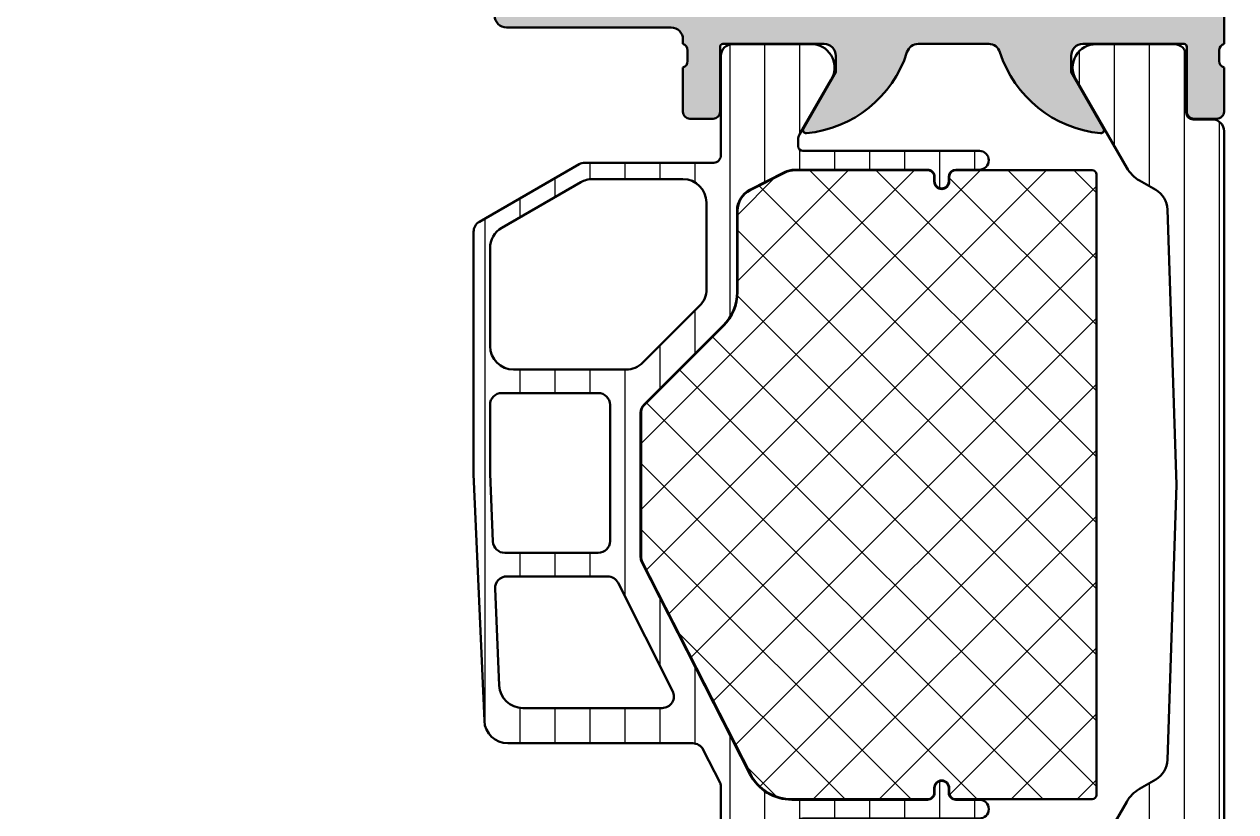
# Model space of a CAD drawing. Extents: x -30 to 48, y 0 to 85.
# Drawn here: x -30 to 21.5, y 19.8 to 53.3 of the extents above; entities that cross this region are included whole.
import ezdxf

# ---------------------------------------------------------------- set-up
doc = ezdxf.new("R2010")
doc.units = 0
for name, color, linetype, lineweight in [('0S-Alu contour', 7, 'Continuous', 50), ('0S-Alu hatch', 252, 'Continuous', 25), ('0S-Plastic contour', 254, 'Continuous', 50), ('0S-Plastic hatch', 253, 'Continuous', 25), ('0S-PT contour', 91, 'Continuous', 50), ('0S-PT hatch', 103, 'Continuous', 25)]:
    doc.layers.add(name, color=color, linetype=linetype, lineweight=lineweight)
pattern_1 = [(90, (0, 0), (-1.4859, 0), [])]

# ---------------------------------------------------------------- blocks, each defined once
blk = doc.blocks.new('347290__FA3F25A3_9487_449F_9C37_33115DC315FF_')
at = {"layer": '0S-Alu hatch'}
h = blk.add_hatch(color=256, dxfattribs=at)
edge = h.paths.add_edge_path()
edge.add_line((26.00010636341088, 81.59992460094053), (26.00010636341088, 84.99992460094052))
edge.add_line((26.00010636341088, 84.99992460094052), (-28.49989363658913, 84.99992460094052))
edge.add_arc((-28.49989363658913, 83.49992460094053), 1.499999999999985, 90, 180)
edge.add_line((-29.99989363658912, 83.49992460094053), (-29.99989363658914, 80.49992460094052))
edge.add_line((-29.99989363658914, 80.49992460094052), (-27.99989363658914, 80.49992460094052))
edge.add_arc((-27.99989363658914, 80.99992460094052), 0.5, 270, 360)
edge.add_line((-27.49989363658914, 80.99992460094052), (-27.49989363658914, 81.49992460094052))
edge.add_line((-27.49989363658914, 81.49992460094052), (-28.49989363658913, 81.49992460094052))
edge.add_line((-28.49989363658913, 81.49992460094052), (-28.49989363658913, 82.49992460094052))
edge.add_ellipse((-27.49989363658914, 82.49992460094052), major_axis=(-1, 0), ratio=1, start_angle=269.9999999999992, end_angle=360, ccw=False)
edge.add_line((-27.49989363658912, 83.49992460094052), (-23.49989363658912, 83.49992460094052))
edge.add_ellipse((-23.49989363658909, 82.49992460094055), major_axis=(-0.9999999999999715, 0), ratio=1, start_angle=180, end_angle=270.0000000000018, ccw=False)
edge.add_line((-22.49989363658912, 82.49992460094055), (-22.49989363658913, 81.49992460094052))
edge.add_line((-22.49989363658913, 81.49992460094052), (-23.49989363658913, 81.49992460094052))
edge.add_line((-23.49989363658913, 81.49992460094052), (-23.49989363658913, 80.99992460094052))
edge.add_arc((-22.99989363658914, 80.99992460094052), 0.5, 180, 270)
edge.add_line((-22.99989363658914, 80.49992460094052), (-20.19989363658915, 80.49992460094052))
edge.add_arc((-20.19989363658914, 80.99992460094052), 0.5, 269.9999999999984, 449.9999999999984)
edge.add_line((-20.19989363658913, 81.49992460094052), (-20.49989363658914, 81.49992460094052))
edge.add_ellipse((-20.49989363658914, 81.99992460094052), major_axis=(-0.5, 0), ratio=1, start_angle=0, end_angle=90.0000000000004, ccw=False)
edge.add_line((-20.99989363658913, 81.99992460094052), (-20.99989363658913, 82.49992460094052))
edge.add_ellipse((-20.49989363658912, 82.49992460094052), major_axis=(-0.5000000000000142, 0), ratio=1, start_angle=269.9999999999984, end_angle=360, ccw=False)
edge.add_line((-20.49989363658911, 82.99992460094053), (-9.199893636589138, 82.99992460094053))
edge.add_ellipse((-9.199893636589131, 82.49992460094055), major_axis=(-0.5, 0), ratio=1, start_angle=180, end_angle=270.0000000000008, ccw=False)
edge.add_line((-8.699893636589138, 82.49992460094055), (-8.699893636589138, 81.99992460094052))
edge.add_ellipse((-9.199893636589135, 81.99992460094052), major_axis=(-0.4999999999999965, 0), ratio=1, start_angle=89.9999999999996, end_angle=180, ccw=False)
edge.add_line((-9.199893636589138, 81.49992460094052), (-9.499893636589121, 81.49992460094052))
edge.add_arc((-9.499893636589121, 80.99992460094052), 0.5, 90, 180)
edge.add_line((-9.999893636589121, 80.99992460094052), (-9.999893636589121, 76.49992460094053))
edge.add_arc((-9.499893636589121, 76.49992460094053), 0.5, 180, 270)
edge.add_line((-9.499893636589121, 75.99992460094053), (-8.699893636589138, 75.99992460094053))
edge.add_arc((-8.699893636589131, 76.49992460094053), 0.5, 269.9999999999992, 360)
edge.add_line((-8.199893636589131, 76.49992460094052), (-8.199893636589138, 78.49992460094052))
edge.add_ellipse((-7.699893636589135, 78.49992460094052), major_axis=(-0.5000000000000027, 0), ratio=1, start_angle=270.00000000000034, end_angle=360, ccw=False)
edge.add_line((-7.699893636589138, 78.99992460094052), (-7.199893636589138, 78.99992460094053))
edge.add_arc((-7.199893636589131, 79.49992460094052), 0.5, 269.9999999999992, 360)
edge.add_line((-6.699893636589131, 79.49992460094052), (-6.699893636589109, 82.49992460094052))
edge.add_ellipse((-6.199893636589107, 82.49992460094052), major_axis=(-0.5000000000000027, 0), ratio=1, start_angle=270.00000000000034, end_angle=360, ccw=False)
edge.add_line((-6.199893636589109, 82.99992460094052), (-4.499893636589135, 82.99992460094053))
edge.add_ellipse((-4.499893636589144, 81.49992460094052), major_axis=(-1.500000000000013, 0), ratio=1, start_angle=180, end_angle=269.99999999999966, ccw=False)
edge.add_line((-2.999893636589135, 81.49992460094052), (-2.999893636589121, 55.49992460094052))
edge.add_ellipse((-3.499893636589115, 55.49992460094051), major_axis=(-0.4999999999999947, 0), ratio=1, start_angle=89.99999999999937, end_angle=180, ccw=False)
edge.add_line((-3.499893636589121, 54.99992460094052), (-7.699893636589138, 54.99992460094052))
edge.add_ellipse((-7.699893636589141, 55.49992460094051), major_axis=(-0.4999999999999929, 0), ratio=1, start_angle=0, end_angle=90.0000000000004, ccw=False)
edge.add_line((-8.199893636589138, 55.49992460094052), (-8.199893636589138, 57.49992460094052))
edge.add_arc((-8.699893636589138, 57.49992460094053), 0.5, 0, 90)
edge.add_line((-8.699893636589138, 57.99992460094053), (-9.49989363658915, 57.99992460094053))
edge.add_arc((-9.49989363658915, 57.49992460094052), 0.5000000000000142, 90, 180)
edge.add_line((-9.999893636589164, 57.49992460094052), (-9.999893636589135, 53.6999246009405))
edge.add_arc((-9.499893636589135, 53.69992460094052), 0.5, 180, 270.0000000000017)
edge.add_line((-9.499893636589121, 53.19992460094052), (-2.499893636589135, 53.19992460094052))
edge.add_ellipse((-2.49989363658913, 52.69992460094052), major_axis=(-0.4999999999999929, 0), ratio=1, start_angle=180, end_angle=270.0000000000005, ccw=False)
edge.add_line((-1.999893636589135, 52.69992460094052), (-1.999893636589135, 52.49962871382439))
edge.add_ellipse((-2.078657906570571, 52.23235304302363), major_axis=(-0.2786397215540155, 0), ratio=1, start_angle=178.8354106259022, end_angle=253.5801235805077, ccw=False)
edge.add_line((-1.80007574205787, 52.22668982458182), (-1.800075742057856, 51.77309582458184))
edge.add_ellipse((-2.078943837701056, 51.76743516510479), major_axis=(-0.2789255417371814, 0), ratio=1, start_angle=106.4245945553564, end_angle=181.162870072885, ccw=False)
edge.add_line((-2.000076742057871, 51.49989182458182), (-2.000076742057871, 49.61988082457335))
edge.add_arc((-1.700076742057845, 49.61988082457335), 0.3000000000000256, 180, 270.0000000000013)
edge.add_line((-1.700076742057838, 49.31988082457332), (-0.7201024230150779, 49.31988082457333))
edge.add_arc((-0.7201024230150779, 49.61988082457333), 0.3000000000000043, 270, 360)
edge.add_line((-0.4201024230150737, 49.61988082457333), (-0.4201024230150808, 52.37987882457333))
edge.add_ellipse((-0.3001024230150835, 52.37987882457332), major_axis=(-0.1199999999999972, 0), ratio=1, start_angle=269.9999999999965, end_angle=360, ccw=False)
edge.add_line((-0.3001024230150762, 52.49987882457332), (3.999923257942135, 52.49987882457332))
edge.add_ellipse((3.999923257942141, 51.99987882457334), major_axis=(-0.4999999999999929, 0), ratio=1, start_angle=180, end_angle=270.0000000000006, ccw=False)
edge.add_line((4.499923257942135, 51.99987882457333), (4.499923257942128, 51.29987882457331))
edge.add_line((4.499923257942128, 51.29987882457331), (3.118427800319764, 48.90705850154578))
edge.add_arc((3.238043042590433, 48.83799860922163), 0.1381197846483035, 150.0000000000017, 275.6225775507981)
edge.add_arc((2.761700016768344, 53.67648768642082), 4.999999999999695, 275.6225775507939, 342.2520008957133)
edge.add_ellipse((7.999935467568805, 51.99991697154572), major_axis=(-0.5000000000002625, 0), ratio=1, start_angle=269.9999999999986, end_angle=342.25200089571257, ccw=False)
edge.add_line((7.999935467568818, 52.49991697154598), (11.00004532825464, 52.49991697154598))
edge.add_ellipse((11.00004532825463, 51.99991697154597), major_axis=(-0.5, 0), ratio=1, start_angle=197.7484163560721, end_angle=269.9999999999986, ccw=False)
edge.add_arc((16.23826856942845, 53.6765258333938), 5.000000000000015, 197.74841635607, 264.3774224492063)
edge.add_arc((15.76192554360634, 48.83803675619428), 0.1381197846483031, 264.3774224492027, 389.9999999999916)
edge.add_line((15.88154078587701, 48.90709664851841), (14.50004532825463, 51.29991697154597))
edge.add_line((14.50004532825463, 51.29991697154597), (14.50004532825463, 51.99991697154599))
edge.add_ellipse((15.00004532825462, 51.999916971546), major_axis=(-0.4999999999999894, 0), ratio=1, start_angle=270.0000000000004, end_angle=360, ccw=False)
edge.add_line((15.00004532825462, 52.49991697154599), (19.30007100921183, 52.49991697154599))
edge.add_ellipse((19.30007100921184, 52.379916971546), major_axis=(-0.1199999999999903, 0), ratio=1, start_angle=180, end_angle=270.0000000000017, ccw=False)
edge.add_line((19.42007100921182, 52.379916971546), (19.42007100921184, 49.61991897154599))
edge.add_arc((19.72007100921185, 49.619918971546), 0.3000000000000114, 180, 270.0000000000013)
edge.add_line((19.72007100921185, 49.31991897154599), (20.70004532825461, 49.31991897154598))
edge.add_arc((20.70004532825461, 49.61991897154599), 0.3000000000000114, 269.9999999999986, 360)
edge.add_line((21.00004532825462, 49.61991897154599), (21.00004532825462, 51.49992997155449))
edge.add_ellipse((21.0789124238978, 51.76747331207742), major_axis=(-0.2789255417371463, 0), ratio=1, start_angle=-1.1628700728879835, end_angle=73.57540544464331, ccw=False)
edge.add_line((20.80004432825464, 51.77313397155449), (20.80004432825463, 52.2267279715545))
edge.add_ellipse((21.07891728678485, 52.23236023897753), major_axis=(-0.2789298288740765, 0), ratio=1, start_angle=-73.58769404636308, end_angle=1.1570189082478919, ccw=False)
edge.add_line((21.00010636341085, 52.49992460094052), (21.00010636341088, 64.9999246009405))
edge.add_ellipse((21.50010636341088, 64.9999246009405), major_axis=(-0.4999999999999965, 0), ratio=1, start_angle=269.9999999999996, end_angle=360, ccw=False)
edge.add_line((21.50010636341088, 65.4999246009405), (23.80010636341086, 65.4999246009405))
edge.add_ellipse((23.80010636341086, 64.9999246009405), major_axis=(-0.5, 0), ratio=1, start_angle=180, end_angle=270.0000000000004, ccw=False)
edge.add_line((24.30010636341086, 64.9999246009405), (24.30010636341086, 63.9999246009405))
edge.add_arc((24.80010636341086, 63.9999246009405), 0.4999999999999929, 180, 270.0000000000008)
edge.add_line((24.80010636341086, 63.49992460094052), (25.30010636341086, 63.49992460094052))
edge.add_arc((25.30010636341086, 63.99992460094051), 0.5, 270, 360)
edge.add_line((25.80010636341086, 63.99992460094051), (25.80010636341086, 69.49992460094052))
edge.add_arc((24.80010636341086, 69.49992460094052), 1, 0, 90)
edge.add_line((24.80010636341086, 70.49992460094052), (24.30010636341086, 70.4999246009405))
edge.add_line((24.30010636341086, 70.4999246009405), (24.30010636341086, 67.99992460094052))
edge.add_ellipse((23.30010636341087, 67.9999246009405), major_axis=(-0.9999999999999928, 0), ratio=1, start_angle=89.9999999999996, end_angle=180, ccw=False)
edge.add_line((23.30010636341086, 66.99992460094052), (22.00010636341085, 66.99992460094052))
edge.add_ellipse((22.00010636341085, 67.99992460094049), major_axis=(-0.9999999999999715, 0), ratio=1, start_angle=0, end_angle=89.99999999999977, ccw=False)
edge.add_line((21.00010636341088, 67.9999246009405), (21.00010636341088, 74.99992460094052))
edge.add_ellipse((21.52510636341088, 75.49992460094052), major_axis=(-0.7250000000000014, 0), ratio=1, start_angle=-43.6028189727034, end_angle=43.60281897270352, ccw=False)
edge.add_line((21.00010636341088, 75.99992460094052), (21.00010636341088, 81.99992460094052))
edge.add_ellipse((22.00010636341087, 81.99992460094053), major_axis=(-0.9999999999999928, 0), ratio=1, start_angle=269.9999999999996, end_angle=360, ccw=False)
edge.add_line((22.00010636341088, 82.99992460094052), (23.30010636341086, 82.99992460094052))
edge.add_ellipse((23.30010636341087, 81.99992460094053), major_axis=(-0.9999999999999857, 0), ratio=1, start_angle=180, end_angle=270.0000000000004, ccw=False)
edge.add_line((24.30010636341086, 81.99992460094052), (24.30010636341086, 80.49992460094052))
edge.add_line((24.30010636341086, 80.49992460094052), (24.90010636341088, 80.49992460094052))
edge.add_line((24.90010636341088, 80.49992460094052), (26.00010636341088, 81.59992460094053))
edge = h.paths.add_edge_path()
edge.add_line((-0.8998936365891267, 83.09992460094053), (19.00010636341088, 83.09992460094053))
edge.add_ellipse((19.00010636341088, 82.59992460094053), major_axis=(-0.5, 0), ratio=1, start_angle=180, end_angle=270, ccw=False)
edge.add_line((19.50010636341088, 82.59992460094053), (19.50010636341085, 54.69992460094052))
edge.add_ellipse((19.00010636341085, 54.69992460094052), major_axis=(-0.5, 0), ratio=1, start_angle=90, end_angle=180, ccw=False)
edge.add_line((19.00010636341085, 54.19992460094052), (-0.8998936365891267, 54.19992460094052))
edge.add_ellipse((-0.8998936365891196, 54.69992460094051), major_axis=(-0.4999999999999929, 0), ratio=1, start_angle=0, end_angle=89.9999999999992, ccw=False)
edge.add_line((-1.399893636589112, 54.69992460094052), (-1.399893636589126, 82.59992460094053))
edge.add_ellipse((-0.8998936365891267, 82.59992460094053), major_axis=(-0.5, 0), ratio=1, start_angle=270, end_angle=360, ccw=False)
at = {"layer": '0S-Alu contour', "color": 7}
for points in [[(21.00010636341085, 52.49992460094052), (21.00010636341088, 64.9999246009405)], [(-9.499893636589121, 53.19992460094052), (-2.499893636589135, 53.19992460094052)], [(-1.999893636589135, 52.69992460094052), (-1.999893636589135, 52.49962871382439)], [(-1.80007574205787, 52.22668982458182), (-1.800075742057856, 51.77309582458184)], [(-0.4201024230150737, 49.61988082457333), (-0.4201024230150808, 52.37987882457333)], [(-0.3001024230150762, 52.49987882457332), (3.999923257942135, 52.49987882457332)], [(7.999935467568818, 52.49991697154598), (11.00004532825464, 52.49991697154598)], [(15.00004532825462, 52.49991697154599), (19.30007100921183, 52.49991697154599)], [(19.42007100921182, 52.379916971546), (19.42007100921184, 49.61991897154599)], [(20.80004432825464, 51.77313397155449), (20.80004432825463, 52.2267279715545)], [(4.499923257942135, 51.99987882457333), (4.499923257942128, 51.29987882457331), (3.118427800319764, 48.90705850154578)], [(15.88154078587701, 48.90709664851841), (14.50004532825463, 51.29991697154597), (14.50004532825463, 51.99991697154599)], [(-2.000076742057871, 51.49989182458182), (-2.000076742057871, 49.61988082457335)], [(21.00004532825462, 49.61991897154599), (21.00004532825462, 51.49992997155449)], [(-1.700076742057838, 49.31988082457332), (-0.7201024230150779, 49.31988082457333)], [(19.72007100921185, 49.31991897154599), (20.70004532825461, 49.31991897154598)]]:
    blk.add_lwpolyline(points, dxfattribs=at)
for centre, radius, start, end in [((-9.499893636589135, 53.69992460094052), 0.5, 180, 270.0000000000017), ((2.761700016768344, 53.67648768642082), 4.999999999999695, 275.6225775507939, 342.2520008957133), ((16.23826856942845, 53.6765258333938), 5.000000000000015, 197.74841635607, 264.3774224492063), ((-1.700076742057845, 49.61988082457335), 0.3000000000000256, 180, 270.0000000000013), ((-0.7201024230150779, 49.61988082457333), 0.3000000000000043, 270, 0), ((19.72007100921185, 49.619918971546), 0.3000000000000114, 180, 270.0000000000013), ((20.70004532825461, 49.61991897154599), 0.3000000000000114, 269.9999999999986, 0), ((3.238043042590433, 48.83799860922163), 0.1381197846483035, 150.0000000000017, 275.6225775507981), ((15.76192554360634, 48.83803675619428), 0.1381197846483031, 264.3774224492027, 29.99999999999166)]:
    blk.add_arc(centre, radius, start, end, dxfattribs=at)
at = {"layer": '0S-Alu contour', "color": 7, "extrusion": (0, 0, -1)}
for centre, radius, start, end in [((2.49989363658913, 52.69992460094052), 0.4999999999999929, 89.99999999999947, 180), ((2.078657906570571, 52.23235304302363), 0.2786397215540155, 106.4198764194923, 181.1645893740978), ((0.3001024230150835, 52.37987882457332), 0.1199999999999972, 0, 90.00000000000351), ((-3.999923257942141, 51.99987882457334), 0.4999999999999929, 89.99999999999939, 180), ((-7.999935467568805, 51.99991697154572), 0.5000000000002625, 17.74799910428745, 90.00000000000142), ((-11.00004532825463, 51.99991697154597), 0.5, 90.00000000000142, 162.2515836439279), ((-15.00004532825462, 51.999916971546), 0.4999999999999894, 0, 89.99999999999959), ((-19.30007100921184, 52.379916971546), 0.1199999999999903, 89.99999999999831, 180), ((-21.07891728678485, 52.23236023897753), 0.2789298288740765, 358.8429810917521, 73.58769404636304), ((2.078943837701056, 51.76743516510479), 0.2789255417371815, 178.837129927115, 253.5754054446436), ((-21.0789124238978, 51.76747331207742), 0.2789255417371463, 286.4245945553567, 1.162870072888105)]:
    blk.add_arc(centre, radius, start, end, dxfattribs=at)
blk = doc.blocks.new('244381__5EE8379A_C4AD_4E0F_ACCF_C3239D349558___23915B72_BBE1_4A26_9082_7138BCC84929_')
at = {"layer": '0S-Plastic hatch'}
h = blk.add_hatch(dxfattribs=at)
h.set_pattern_fill('ANSI31', color=256, scale=0.4680000000000001, angle=45, style=0)
h.set_pattern_definition(pattern_1)
edge = h.paths.add_edge_path()
edge.add_line((-6.415970436409935, 47.38300507249983), (-10.64994503262531, 44.93851869963279))
edge.add_arc((-10.39994503262544, 44.50550599774039), 0.5000000000001003, 119.9999999999764, 180)
edge.add_line((-10.89994503262554, 44.50550599774039), (-10.89994503262554, 34.20187514482569))
edge.add_line((-10.89994503262554, 34.20187514482569), (-10.44170151195217, 23.70637298324209))
edge.add_arc((-9.44265329037048, 23.74999237060745), 0.9999999999998387, 182.5000000000017, 270.0000000000061)
edge.add_line((-9.442653290370373, 22.74999237060761), (-1.582449368332817, 22.7499923706076))
edge.add_ellipse((-1.582449368332783, 22.24999237060778), major_axis=(-0.4999999999998224, 0), ratio=1, start_angle=207.0072193886976, end_angle=270.0000000000038, ccw=False)
edge.add_line((-1.136974711654005, 22.47704375302318), (-0.4219590108660185, 21.07418343814557))
edge.add_ellipse((-0.6892438048734534, 20.93795260869634), major_axis=(-0.3000000000000345, 0), ratio=1, start_angle=179.9920113084649, end_angle=207.0072193886802, ccw=False)
edge.add_line((-0.3892438077894837, 20.93791078000541), (-0.3900006170637056, 15.50999098766913))
edge.add_arc((0.1099953603749029, 15.50998834804405), 0.4999959774455762, 179.9996975182267, 270.0003024811867)
edge.add_line((0.109997999999983, 15.00999237060544), (3.586539498099455, 15.00999237060544))
edge.add_arc((3.4442288491081, 15.99981044532829), 0.9999960709244724, 278.1816080518999, 392.7270160998404)
edge.add_line((4.285481498099445, 16.54044537060544), (2.966964645140805, 18.82418386359545))
edge.add_ellipse((3.399977361871197, 19.07418383789501), major_axis=(-0.5000000000000147, 0), ratio=1, start_angle=0.001175055589214935, end_angle=29.999996599344172, ccw=False)
edge.add_line((2.899977361976333, 19.07417358360055), (2.900054967374472, 19.34999237018064))
edge.add_ellipse((3.100054967587924, 19.34999237039416), major_axis=(-0.2000000002134512, 0), ratio=1, start_angle=270.0000000612014, end_angle=360, ccw=False)
edge.add_line((3.10005496737429, 19.54999237060761), (10.60005496737446, 19.54999237060762))
edge.add_arc((10.60005496737449, 19.94999237060762), 0.3999999999999986, 269.9999999999959, 449.9999999999959)
edge.add_line((10.60005496737452, 20.34999237060763), (9.600054967374575, 20.34999237060761))
edge.add_ellipse((9.60005496737446, 20.64999237060756), major_axis=(-0.2999999999999474, 0), ratio=1, start_angle=0, end_angle=90.00000000002211, ccw=False)
edge.add_line((9.300054967374514, 20.64999237060756), (9.300054967374564, 20.84999237060762))
edge.add_arc((9.000054967374524, 20.84999237060761), 0.3000000000000398, 0, 180)
edge.add_line((8.700054967374484, 20.84999237060761), (8.700054967374484, 20.64999237060761))
edge.add_ellipse((8.400054967374578, 20.64999237060756), major_axis=(-0.2999999999999065, 0), ratio=1, start_angle=89.99999999999358, end_angle=180, ccw=False)
edge.add_line((8.400054967374542, 20.34999237060765), (2.629705717146549, 20.34999237060761))
edge.add_ellipse((2.629705717146596, 22.34999237060767), major_axis=(-2.000000000000056, 0), ratio=1, start_angle=27.00721938869009, end_angle=89.99999999999869, ccw=False)
edge.add_line((0.8478070904306774, 21.44178684094594), (-3.745419689304384, 30.45369463460628))
edge.add_ellipse((-3.299945032626266, 30.68074601702172), major_axis=(-0.4999999999992487, 0), ratio=1, start_angle=0, end_angle=27.007219388735678, ccw=False)
edge.add_line((-3.799945032625515, 30.68074601702172), (-3.799945032625515, 36.80440795833596))
edge.add_ellipse((-3.299945032625551, 36.80440795833597), major_axis=(-0.4999999999999641, 0), ratio=1, start_angle=314.99999999999653, end_angle=360, ccw=False)
edge.add_line((-3.653498423218778, 37.15796134892924), (-0.2857314702525073, 40.5257283018953))
edge.add_arc((-1.699945032625549, 41.93994186426844), 2.000000000000001, 314.9999999999979, 360)
edge.add_line((0.3000549673744511, 41.93994186426844), (0.3000549673745638, 45.40247150920078))
edge.add_ellipse((1.300054967374515, 45.40247150920074), major_axis=(-0.9999999999999516, 0), ratio=1, start_angle=296.98646930829665, end_angle=360, ccw=False)
edge.add_line((0.846274896045294, 46.29358522072377), (2.314224088476699, 47.04110608213073))
edge.add_ellipse((2.768004159805584, 46.1499923706086), major_axis=(-0.9999999999989979, 0), ratio=1, start_angle=270.00000000000813, end_angle=296.98646930830273, ccw=False)
edge.add_line((2.768004159805443, 47.1499923706076), (8.400054967374402, 47.14999237060758))
edge.add_ellipse((8.400054967374494, 46.8499923706077), major_axis=(-0.2999999999998764, 0), ratio=1, start_angle=180, end_angle=270.0000000000176, ccw=False)
edge.add_line((8.70005496737437, 46.84999237060771), (8.700054967374484, 46.64999237060761))
edge.add_arc((9.000054967374496, 46.64999237060761), 0.3000000000000114, 180, 360)
edge.add_line((9.300054967374505, 46.64999237060761), (9.300054967374514, 46.84999237060753))
edge.add_ellipse((9.60005496737444, 46.84999237060767), major_axis=(-0.2999999999999279, 0), ratio=1, start_angle=270.0000000000288, end_angle=360, ccw=False)
edge.add_line((9.60005496737429, 47.1499923706076), (10.60005496737446, 47.14999237060763))
edge.add_arc((10.60005496737443, 47.54999237060764), 0.4000000000000057, 270.0000000000041, 450.000000000004)
edge.add_line((10.6000549673744, 47.94999237060764), (3.100054967374347, 47.94999237060767))
edge.add_ellipse((3.100054967374493, 48.14999237060757), major_axis=(-0.1999999999999034, 0), ratio=1, start_angle=0, end_angle=89.99999999995828, ccw=False)
edge.add_line((2.900054967374586, 48.14999237060758), (2.899977361976326, 48.4258111576095))
edge.add_ellipse((3.39997736187119, 48.42580090331583), major_axis=(-0.5000000000000151, 0), ratio=1, start_angle=330.00000340065736, end_angle=359.9988249444108, ccw=False)
edge.add_line((2.966964645140791, 48.67580087761538), (4.28548149809945, 50.95953937060546))
edge.add_arc((3.4442288491081, 51.5001742958826), 0.999996070924476, 327.2729839001598, 441.8183919481001)
edge.add_line((3.586539498099455, 52.48999237060544), (0.1099979999999832, 52.48999237060544))
edge.add_arc((0.1099953603749171, 51.98999639316681), 0.4999959774455975, 89.99969751881494, 180.0003024817733)
edge.add_line((-0.3900006170637126, 51.98999375353662), (-0.3894094438637054, 47.75003419929868))
edge.add_ellipse((-0.6894094409476496, 47.74999237060763), major_axis=(-0.3000000000000096, 0), ratio=1, start_angle=90.00000000000267, end_angle=180.0079886915353, ccw=False)
edge.add_line((-0.6894094409476355, 47.44999237060762), (-6.165970436409715, 47.44999237060762))
edge.add_arc((-6.165970436409814, 46.94999237060724), 0.5000000000003766, 89.99999999998862, 119.9999999999909)
edge = h.paths.add_edge_path()
edge.add_ellipse((-9.199945032625484, 43.81268567471298), major_axis=(-1.000000000000005, 0), ratio=1, start_angle=300.0000000000003, end_angle=360, ccw=False)
edge.add_line((-9.699945032625493, 44.67871107849743), (-6.344431405492546, 46.61601777439204))
edge.add_ellipse((-5.844431405492507, 45.74999237060762), major_axis=(-1.000000000000007, 0), ratio=1, start_angle=270.00000000000205, end_angle=300.0000000000025, ccw=False)
edge.add_line((-5.844431405492542, 46.74999237060762), (-1.999945032625447, 46.74999237060762))
edge.add_ellipse((-1.999945032625447, 45.74999237060763), major_axis=(-1, 0), ratio=1, start_angle=180, end_angle=270, ccw=False)
edge.add_line((-0.9999450326254475, 45.74999237060763), (-0.999945032625447, 42.0642059329807))
edge.add_ellipse((-1.999945032625454, 42.0642059329807), major_axis=(-1.000000000000007, 0), ratio=1, start_angle=135.0000000000006, end_angle=180, ccw=False)
edge.add_line((-1.292838251438894, 41.35709915179416), (-3.707051813811999, 38.94288558942108))
edge.add_ellipse((-4.414158594998575, 39.64999237060762), major_axis=(-1.000000000000014, 0), ratio=1, start_angle=90.0000000000012, end_angle=135.0000000000015, ccw=False)
edge.add_line((-4.414158594998554, 38.64999237060761), (-9.199945032625493, 38.64999237060761))
edge.add_ellipse((-9.199945032625493, 39.64999237060761), major_axis=(-1, 0), ratio=1, start_angle=0, end_angle=90, ccw=False)
edge.add_line((-10.19994503262549, 39.64999237060761), (-10.19994503262549, 43.81268567471298))
edge = h.paths.add_edge_path()
edge.add_ellipse((-9.486964033625874, 29.34999237060777), major_axis=(-0.4999999999998473, 0), ratio=1, start_angle=-90.0000000000203, end_angle=2.4999999999907914, ccw=False)
edge.add_line((-9.486964033625696, 29.84999237060762), (-5.201609791065862, 29.8499923706076))
edge.add_ellipse((-5.201609791065862, 29.34999237060752), major_axis=(-0.500000000000076, 0), ratio=1, start_angle=206.7367475977961, end_angle=270, ccw=False)
edge.add_line((-4.755068277857645, 29.5749383129621), (-2.43781152966247, 24.97493831296204))
edge.add_ellipse((-2.884353042870557, 24.74999237060754), major_axis=(-0.4999999999999219, 0), ratio=1, start_angle=89.9999999999983, end_angle=206.7367475977941, ccw=False)
edge.add_line((-2.884353042870571, 24.24999237060762), (-8.80747782511915, 24.24999237060763))
edge.add_ellipse((-8.807477825119129, 25.2499923706076), major_axis=(-0.999999999999968, 0), ratio=1, start_angle=2.500000000003297, end_angle=89.9999999999988, ccw=False)
edge.add_line((-9.806526046700952, 25.20637298324221), (-9.986488144416652, 29.3281826769252))
edge = h.paths.add_edge_path()
edge.add_ellipse((-9.699945032625493, 37.14999237060761), major_axis=(-0.5, 0), ratio=1, start_angle=270, end_angle=360, ccw=False)
edge.add_line((-9.699945032625493, 37.64999237060761), (-5.59994503262547, 37.64999237060761))
edge.add_ellipse((-5.59994503262547, 37.14999237060761), major_axis=(-0.5, 0), ratio=1, start_angle=180, end_angle=270, ccw=False)
edge.add_line((-5.09994503262547, 37.14999237060761), (-5.09994503262547, 31.34999237060761))
edge.add_ellipse((-5.599945032625484, 31.34999237060761), major_axis=(-0.5000000000000142, 0), ratio=1, start_angle=90.00000000000159, end_angle=180, ccw=False)
edge.add_line((-5.59994503262547, 30.8499923706076), (-9.574285919442701, 30.84999237060762))
edge.add_ellipse((-9.574285919442723, 31.34999237060763), major_axis=(-0.5000000000000085, 0), ratio=1, start_angle=2.5000000000023874, end_angle=90.00000000000239, ccw=False)
edge.add_line((-10.07381003023366, 31.32818267692494), (-10.19994503262549, 34.21714919915877))
edge.add_line((-10.19994503262549, 34.21714919915877), (-10.19994503262549, 37.14999237060761))
at = {"layer": '0S-Alu contour', "color": 7}
for points in [[(-9.699945032625493, 44.67871107849743), (-6.344431405492546, 46.61601777439204)], [(-5.844431405492542, 46.74999237060762), (-1.999945032625447, 46.74999237060762)], [(-0.9999450326254475, 45.74999237060763), (-0.999945032625447, 42.0642059329807)], [(-10.19994503262549, 39.64999237060761), (-10.19994503262549, 43.81268567471298)], [(-1.292838251438894, 41.35709915179416), (-3.707051813811999, 38.94288558942108)], [(-4.414158594998554, 38.64999237060761), (-9.199945032625493, 38.64999237060761)], [(-9.699945032625493, 37.64999237060761), (-5.59994503262547, 37.64999237060761)], [(-10.07381003023366, 31.32818267692494), (-10.19994503262549, 34.21714919915877), (-10.19994503262549, 37.14999237060761)], [(-5.09994503262547, 37.14999237060761), (-5.09994503262547, 31.34999237060761)], [(-5.59994503262547, 30.8499923706076), (-9.574285919442701, 30.84999237060762)], [(-9.486964033625696, 29.84999237060762), (-5.201609791065862, 29.8499923706076)], [(-4.755068277857645, 29.5749383129621), (-2.43781152966247, 24.97493831296204)], [(-9.806526046700952, 25.20637298324221), (-9.986488144416652, 29.3281826769252)], [(-2.884353042870571, 24.24999237060762), (-8.80747782511915, 24.24999237060763)]]:
    blk.add_lwpolyline(points, dxfattribs=at)
at = {"layer": '0S-Alu contour', "color": 7, "extrusion": (0, 0, -1)}
for centre, radius, start, end in [((5.844431405492507, 45.74999237060762), 1.000000000000007, 59.99999999999751, 89.99999999999797), ((1.999945032625447, 45.74999237060763), 1, 90, 180), ((9.199945032625484, 43.81268567471298), 1.000000000000005, 0, 59.99999999999971), ((1.999945032625454, 42.0642059329807), 1.000000000000007, 180, 224.9999999999994), ((9.199945032625493, 39.64999237060761), 1, 270, 0), ((4.414158594998575, 39.64999237060762), 1.000000000000014, 224.9999999999985, 269.9999999999988), ((9.699945032625493, 37.14999237060761), 0.5, 0, 90), ((5.59994503262547, 37.14999237060761), 0.5, 90, 180), ((9.574285919442723, 31.34999237060763), 0.5000000000000085, 269.9999999999976, 357.4999999999976), ((5.599945032625484, 31.34999237060761), 0.5000000000000142, 180, 269.9999999999984), ((9.486964033625874, 29.34999237060777), 0.4999999999998473, 357.5000000000092, 90.00000000002036), ((5.201609791065862, 29.34999237060752), 0.500000000000076, 90, 153.2632524022039), ((8.807477825119129, 25.2499923706076), 0.999999999999968, 270.0000000000012, 357.4999999999967), ((2.884353042870557, 24.74999237060754), 0.4999999999999219, 153.2632524022059, 270.0000000000017)]:
    blk.add_arc(centre, radius, start, end, dxfattribs=at)
at = {"layer": '0S-Plastic contour', "color": 7}
for points in [[(3.586539498099455, 52.48999237060544), (0.1099979999999832, 52.48999237060544)], [(-0.3900006170637126, 51.98999375353662), (-0.3894094438637054, 47.75003419929868)], [(2.966964645140791, 48.67580087761538), (4.28548149809945, 50.95953937060546)], [(2.900054967374586, 48.14999237060758), (2.899977361976326, 48.4258111576095)], [(10.6000549673744, 47.94999237060764), (3.100054967374347, 47.94999237060767)], [(-6.415970436409935, 47.38300507249983), (-10.64994503262531, 44.93851869963279)], [(-0.6894094409476355, 47.44999237060762), (-6.165970436409715, 47.44999237060762)], [(0.846274896045294, 46.29358522072377), (2.314224088476699, 47.04110608213073)], [(2.768004159805443, 47.1499923706076), (8.400054967374402, 47.14999237060758)], [(9.60005496737429, 47.1499923706076), (10.60005496737446, 47.14999237060763)], [(8.70005496737437, 46.84999237060771), (8.700054967374484, 46.64999237060761)], [(9.300054967374505, 46.64999237060761), (9.300054967374514, 46.84999237060753)], [(0.3000549673744511, 41.93994186426844), (0.3000549673745638, 45.40247150920078)], [(-10.89994503262554, 44.50550599774039), (-10.89994503262554, 34.20187514482569), (-10.44170151195217, 23.70637298324209)], [(-3.653498423218778, 37.15796134892924), (-0.2857314702525073, 40.5257283018953)], [(-3.799945032625515, 30.68074601702172), (-3.799945032625515, 36.80440795833596)], [(0.8478070904306774, 21.44178684094594), (-3.745419689304384, 30.45369463460628)], [(-9.442653290370373, 22.74999237060761), (-1.582449368332817, 22.7499923706076)], [(-1.136974711654005, 22.47704375302318), (-0.4219590108660185, 21.07418343814557)], [(-0.3892438077894837, 20.93791078000541), (-0.3900006170637056, 15.50999098766913)], [(8.700054967374484, 20.84999237060761), (8.700054967374484, 20.64999237060761)], [(9.300054967374514, 20.64999237060756), (9.300054967374564, 20.84999237060762)], [(8.400054967374542, 20.34999237060765), (2.629705717146549, 20.34999237060761)], [(10.60005496737452, 20.34999237060763), (9.600054967374575, 20.34999237060761)], [(2.899977361976333, 19.07417358360055), (2.900054967374472, 19.34999237018064)], [(3.10005496737429, 19.54999237060761), (10.60005496737446, 19.54999237060762)], [(4.285481498099445, 16.54044537060544), (2.966964645140805, 18.82418386359545)], [(0.109997999999983, 15.00999237060544), (3.586539498099455, 15.00999237060544)]]:
    blk.add_lwpolyline(points, dxfattribs=at)
for centre, radius, start, end in [((0.1099953603749171, 51.98999639316681), 0.4999959774455975, 89.99969751881494, 180.0003024817733), ((3.4442288491081, 51.5001742958826), 0.999996070924476, 327.2729839001598, 81.81839194810016), ((10.60005496737443, 47.54999237060764), 0.4000000000000057, 270.0000000000041, 90.00000000000406), ((-6.165970436409814, 46.94999237060724), 0.5000000000003766, 89.99999999998862, 119.9999999999909), ((9.000054967374496, 46.64999237060761), 0.3000000000000114, 180, 0), ((-10.39994503262544, 44.50550599774039), 0.5000000000001003, 119.9999999999764, 180), ((-1.699945032625549, 41.93994186426844), 2.000000000000001, 314.9999999999979, 0), ((-9.44265329037048, 23.74999237060745), 0.9999999999998387, 182.5000000000017, 270.0000000000061), ((9.000054967374524, 20.84999237060761), 0.3000000000000398, 0, 180), ((10.60005496737449, 19.94999237060762), 0.3999999999999986, 269.9999999999959, 89.99999999999594), ((3.4442288491081, 15.99981044532829), 0.9999960709244724, 278.1816080518999, 32.72701609984049), ((0.1099953603749029, 15.50998834804405), 0.4999959774455762, 179.9996975182267, 270.0003024811867)]:
    blk.add_arc(centre, radius, start, end, dxfattribs=at)
at = {"layer": '0S-Plastic contour', "color": 7, "extrusion": (0, 0, -1)}
for centre, radius, start, end in [((-3.39997736187119, 48.42580090331583), 0.5000000000000151, 0.0011750555892266, 29.99999659934266), ((-3.100054967374493, 48.14999237060757), 0.1999999999999034, 270.0000000000417, 0), ((0.6894094409476496, 47.74999237060763), 0.3000000000000096, 179.9920113084647, 269.9999999999973), ((-2.768004159805584, 46.1499923706086), 0.9999999999989979, 63.01353069169729, 89.99999999999189), ((-8.400054967374494, 46.8499923706077), 0.2999999999998764, 89.99999999998236, 180), ((-9.60005496737444, 46.84999237060767), 0.2999999999999279, 0, 89.99999999997117), ((-1.300054967374515, 45.40247150920074), 0.9999999999999516, 0, 63.01353069170333), ((3.299945032625551, 36.80440795833597), 0.4999999999999641, 0, 45.00000000000349), ((3.299945032626266, 30.68074601702172), 0.4999999999992487, 332.9927806112643, 0), ((1.582449368332783, 22.24999237060778), 0.4999999999998224, 89.99999999999618, 152.9927806113024), ((-2.629705717146596, 22.34999237060767), 2.000000000000056, 270.0000000000013, 332.9927806113099), ((0.6892438048734534, 20.93795260869634), 0.3000000000000345, 152.9927806113198, 180.0079886915352), ((-8.400054967374578, 20.64999237060756), 0.2999999999999065, 180, 270.0000000000064), ((-9.60005496737446, 20.64999237060756), 0.2999999999999474, 269.9999999999779, 0), ((-3.399977361871197, 19.07418383789501), 0.5000000000000147, 330.0000034006559, 359.9988249444108), ((-3.100054967587924, 19.34999237039416), 0.2000000002134512, 0, 89.99999993879862)]:
    blk.add_arc(centre, radius, start, end, dxfattribs=at)
blk = doc.blocks.new('466890__3CBFFD24_F344_48BD_B871_F309669E08B1_')
at = {"layer": '0S-PT hatch'}
h = blk.add_hatch(dxfattribs=at)
h.set_pattern_fill('ANSI37', color=256, scale=0.625, angle=90, style=0)
h.set_pattern_definition([(135, (0, 0), (-1.403165018917055, -1.403165018917055), []), (225, (0, 0), (1.403165018917055, -1.403165018917055), [])])
edge = h.paths.add_edge_path()
edge.add_line((15.40021629816414, 47.1299246009427), (9.60016133078527, 47.1299246009427))
edge.add_arc((9.600161330785262, 46.8499246009427), 0.2800000000000011, 89.99999999999856, 180)
edge.add_line((9.320161330785261, 46.8499246009427), (9.320161330785432, 46.6499246009427))
edge.add_ellipse((9.000161330785417, 46.6499246009427), major_axis=(-0.3200000000000145, 0), ratio=1, start_angle=0, end_angle=180, ccw=False)
edge.add_line((8.680161330785403, 46.6499246009427), (8.680161330785175, 46.84992460094281))
edge.add_arc((8.400161330785238, 46.84992460094276), 0.2799999999999372, 0, 90.00000000002036)
edge.add_line((8.400161330785139, 47.1299246009427), (2.7681105232164, 47.1299246009427))
edge.add_arc((2.768110523216627, 46.14992460094375), 0.9799999999989452, 90.0000000000133, 116.9864693083109)
edge.add_line((2.32340605331423, 47.02321603823531), (0.8554568608826826, 46.27569517682843))
edge.add_arc((1.300161330785456, 45.40240373953572), 0.9800000000001375, 116.9864693083, 180)
edge.add_line((0.3201613307853195, 45.40240373953572), (0.3201613307853819, 41.93987409460379))
edge.add_ellipse((-1.699838669214611, 41.93987409460379), major_axis=(-2.019999999999993, 0), ratio=1, start_angle=134.9999999999999, end_angle=180, ccw=False)
edge.add_line((-0.2714829712177951, 40.51151839660696), (-3.639249924184191, 37.14375144364055))
edge.add_arc((-3.299838669214651, 36.80434018867102), 0.4799999999999971, 135, 180)
edge.add_line((-3.779838669214647, 36.80434018867102), (-3.779838669214591, 30.68067824735687))
edge.add_arc((-3.299838669214906, 30.6806782473571), 0.4799999999996843, 180, 207.007219388723)
edge.add_line((-3.727494339626308, 30.46270892023818), (0.8657324401085876, 21.45080112657752))
edge.add_arc((2.629812080557265, 22.34992460094274), 1.980000000000033, 207.0072193886941, 270.0000000000027)
edge.add_line((2.629812080557356, 20.36992460094271), (8.400161330785451, 20.36992460094268))
edge.add_arc((8.400161330785465, 20.64992460094256), 0.2799999999998803, 269.9999999999971, 360)
edge.add_line((8.680161330785346, 20.64992460094256), (8.680161330785403, 20.8499246009427))
edge.add_ellipse((9.000161330785417, 20.8499246009427), major_axis=(-0.3200000000000145, 0), ratio=1, start_angle=180, end_angle=360, ccw=False)
edge.add_line((9.320161330785432, 20.8499246009427), (9.320161330785432, 20.64992460094256))
edge.add_arc((9.600161330785333, 20.64992460094261), 0.2799999999999017, 180, 270.0000000000204)
edge.add_line((9.600161330785433, 20.36992460094271), (15.40021629816282, 20.36992460094269))
edge.add_arc((15.40021629816278, 20.54992460094265), 0.1799999999999535, 270.0000000000113, 360)
edge.add_line((15.58021629816273, 20.54992460094265), (15.58021629816291, 46.94992460094383))
edge.add_arc((15.40021629816411, 46.9499246009439), 0.1799999999987989, 0, 89.99999999999324)
at = {"layer": '0S-PT contour', "color": 7}
for points in [[(2.32340605331423, 47.02321603823531), (0.8554568608826826, 46.27569517682843)], [(8.400161330785139, 47.1299246009427), (2.7681105232164, 47.1299246009427)], [(15.40021629816414, 47.1299246009427), (9.60016133078527, 47.1299246009427)], [(15.58021629816273, 20.54992460094265), (15.58021629816291, 46.94992460094383)], [(8.680161330785403, 46.6499246009427), (8.680161330785175, 46.84992460094281)], [(9.320161330785261, 46.8499246009427), (9.320161330785432, 46.6499246009427)], [(0.3201613307853195, 45.40240373953572), (0.3201613307853819, 41.93987409460379)], [(-0.2714829712177951, 40.51151839660696), (-3.639249924184191, 37.14375144364055)], [(-3.779838669214647, 36.80434018867102), (-3.779838669214591, 30.68067824735687)], [(-3.727494339626308, 30.46270892023818), (0.8657324401085872, 21.45080112657752)], [(8.680161330785346, 20.64992460094256), (8.680161330785403, 20.8499246009427)], [(9.320161330785432, 20.8499246009427), (9.320161330785432, 20.64992460094256)], [(2.629812080557356, 20.36992460094271), (8.400161330785451, 20.36992460094268)], [(9.600161330785433, 20.36992460094271), (15.40021629816282, 20.36992460094269)]]:
    blk.add_lwpolyline(points, dxfattribs=at)
for centre, radius, start, end in [((2.768110523216627, 46.14992460094375), 0.9799999999989452, 90.0000000000133, 116.9864693083109), ((8.400161330785238, 46.84992460094276), 0.2799999999999372, 0, 90.00000000002036), ((9.600161330785262, 46.8499246009427), 0.2800000000000011, 89.99999999999856, 180), ((15.40021629816411, 46.9499246009439), 0.1799999999987989, 0, 89.99999999999324), ((1.300161330785456, 45.40240373953572), 0.9800000000001375, 116.9864693083, 180), ((-3.299838669214651, 36.80434018867102), 0.4799999999999971, 135, 180), ((-3.299838669214906, 30.6806782473571), 0.4799999999996843, 180, 207.007219388723), ((2.629812080557265, 22.34992460094274), 1.980000000000033, 207.0072193886941, 270.0000000000027), ((8.400161330785465, 20.64992460094256), 0.2799999999998803, 269.9999999999971, 0), ((9.600161330785333, 20.64992460094261), 0.2799999999999017, 180, 270.0000000000204), ((15.40021629816278, 20.54992460094265), 0.1799999999999535, 270.0000000000113, 0)]:
    blk.add_arc(centre, radius, start, end, dxfattribs=at)
at = {"layer": '0S-PT contour', "color": 7, "extrusion": (0, 0, -1)}
for centre, radius, start, end in [((-9.000161330785417, 46.6499246009427), 0.3200000000000145, 180, 0), ((1.699838669214611, 41.93987409460379), 2.019999999999993, 180, 225.0000000000002), ((-9.000161330785417, 20.8499246009427), 0.3200000000000145, 0, 180)]:
    blk.add_arc(centre, radius, start, end, dxfattribs=at)
blk = doc.blocks.new('244381__3274D0E8_1271_4AFB_9505_0B4BEA06A189___B4264FBE_AB81_4AC8_8E7D_D37BC2A6AF8D_')
at = {"layer": '0S-Plastic hatch'}
h = blk.add_hatch(dxfattribs=at)
h.set_pattern_fill('ANSI31', color=256, scale=0.4680000000000001, angle=45, style=0)
h.set_pattern_definition(pattern_1)
edge = h.paths.add_edge_path()
edge.add_line((21.00000003452292, 18.70999968814359), (20.99999735655306, 48.79000300923426))
edge.add_arc((20.50000003452275, 48.79000568814351), 0.4999973220374871, 359.9996930176151, 450.0003069820256)
edge.add_line((20.49999735561355, 49.29000301017381), (19.68966602228043, 49.29000301017371))
edge.add_ellipse((19.68966602228043, 49.59000301017377), major_axis=(-0.3000000000000682, 0), ratio=1, start_angle=0, end_angle=89.99999999999937, ccw=False)
edge.add_line((19.38966602228036, 49.59000301017377), (19.39000065158652, 51.99000139311002))
edge.add_arc((18.89000467414784, 51.99000403273501), 0.4999959774456543, 359.9996975182267, 450.0003024811964)
edge.add_line((18.89000203452267, 52.4900000101737), (15.57483934770651, 52.4900000101737))
edge.add_arc((15.56296190462663, 51.49007054948878), 0.9999999999998728, 89.31945663835344, 209.9999965993502)
edge.add_line((14.69693647116604, 50.99007060088965), (16.86389999968706, 47.23677915688213))
edge.add_arc((18.16293814987674, 47.98677907978055), 1.499999999998619, 209.9999965993637, 240.0049538945661)
edge.add_line((17.41305046981583, 46.6876761326325), (18.10105155543622, 46.29053783107744))
edge.add_ellipse((17.60112643539487, 45.42446919964493), major_axis=(-0.9999999999998731, 0), ratio=1, start_angle=181.9052978571482, end_angle=240.0049538945427, ccw=False)
edge.add_line((18.60057358136871, 45.45771679210631), (18.98201558794617, 33.75000001017438))
edge.add_line((18.98201558794617, 33.75000001017438), (18.60057358136871, 22.04228322730185))
edge.add_ellipse((17.60112643539446, 22.07553081976344), major_axis=(-1.00000000000028, 0), ratio=1, start_angle=119.99504610544781, end_angle=178.094702142841, ccw=False)
edge.add_line((18.10105155543588, 21.20946218833049), (17.41305046981583, 20.81232388677549))
edge.add_arc((18.16293814987747, 19.51322093962679), 1.499999999999552, 119.9950461054458, 150.000003400648)
edge.add_line((16.86389999968683, 20.2632208625254), (14.69693647116592, 16.50992941851834))
edge.add_arc((15.56296190462653, 16.00992946991918), 0.9999999999999037, 150.0000034006489, 270.6805433616457)
edge.add_line((15.57483934770639, 15.01000000923423), (18.89000203452279, 15.01000000923423))
edge.add_arc((18.89000467414795, 15.50999598667303), 0.499995977445768, 269.9996975188035, 360.0003024805684)
edge.add_line((19.39000065158675, 15.50999862629272), (19.38966602228047, 17.90999700923427))
edge.add_ellipse((19.68966602228048, 17.90999700923427), major_axis=(-0.3000000000000114, 0), ratio=1, start_angle=270.00000000001086, end_angle=360, ccw=False)
edge.add_line((19.68966602228043, 18.20999700923428), (20.49999735561367, 18.20999700923428))
edge.add_arc((20.50000003453721, 18.70999700922), 0.4999999999928876, 269.9996930179742, 360.0003069811977)
at = {"layer": '0S-Plastic contour', "color": 7}
for points in [[(18.89000203452267, 52.4900000101737), (15.57483934770651, 52.4900000101737)], [(19.38966602228036, 49.59000301017377), (19.39000065158652, 51.99000139311002)], [(14.69693647116604, 50.99007060088965), (16.86389999968706, 47.23677915688213)], [(20.49999735561355, 49.29000301017381), (19.68966602228043, 49.29000301017371)], [(21.00000003452292, 18.70999968814359), (20.99999735655306, 48.79000300923426)], [(17.41305046981583, 46.6876761326325), (18.10105155543622, 46.29053783107744)], [(18.60057358136871, 45.45771679210631), (18.98201558794617, 33.75000001017438), (18.60057358136871, 22.04228322730185)], [(18.10105155543588, 21.20946218833049), (17.41305046981583, 20.81232388677549)], [(16.86389999968683, 20.2632208625254), (14.69693647116592, 16.50992941851834)], [(19.68966602228043, 18.20999700923428), (20.49999735561367, 18.20999700923428)], [(19.39000065158675, 15.50999862629272), (19.38966602228047, 17.90999700923427)], [(15.57483934770639, 15.01000000923423), (18.89000203452279, 15.01000000923423)]]:
    blk.add_lwpolyline(points, dxfattribs=at)
for centre, radius, start, end in [((15.56296190462663, 51.49007054948878), 0.9999999999998728, 89.31945663835344, 209.9999965993502), ((18.89000467414784, 51.99000403273501), 0.4999959774456543, 359.9996975182267, 90.00030248119644), ((20.50000003452275, 48.79000568814351), 0.4999973220374871, 359.9996930176151, 90.00030698202563), ((18.16293814987674, 47.98677907978055), 1.499999999998619, 209.9999965993637, 240.0049538945661), ((18.16293814987747, 19.51322093962679), 1.499999999999552, 119.9950461054458, 150.000003400648), ((20.50000003453721, 18.70999700922), 0.4999999999928876, 269.9996930179742, 0.0003069811976936), ((15.56296190462653, 16.00992946991918), 0.9999999999999037, 150.0000034006489, 270.6805433616457), ((18.89000467414795, 15.50999598667303), 0.499995977445768, 269.9996975188035, 0.0003024805683979)]:
    blk.add_arc(centre, radius, start, end, dxfattribs=at)
at = {"layer": '0S-Plastic contour', "color": 7, "extrusion": (0, 0, -1)}
for centre, radius, start, end in [((-19.68966602228043, 49.59000301017377), 0.3000000000000682, 270.0000000000007, 0), ((-17.60112643539487, 45.42446919964493), 0.9999999999998731, 119.9950461054573, 178.0947021428518), ((-17.60112643539446, 22.07553081976344), 1.00000000000028, 181.9052978571591, 240.0049538945522), ((-19.68966602228048, 17.90999700923427), 0.3000000000000114, 0, 89.99999999998914)]:
    blk.add_arc(centre, radius, start, end, dxfattribs=at)
blk = doc.blocks.new('466890__304EDBE9_28BF_4D28_92C6_153AB0C2E446_')
at = {"layer": '0S-Alu contour', "color": 7}
blk.add_blockref('347290__FA3F25A3_9487_449F_9C37_33115DC315FF_', (0, 0), dxfattribs=at)
at = {"layer": '0S-Plastic contour', "color": 7}
for name in ['244381__5EE8379A_C4AD_4E0F_ACCF_C3239D349558___23915B72_BBE1_4A26_9082_7138BCC84929_', '244381__3274D0E8_1271_4AFB_9505_0B4BEA06A189___B4264FBE_AB81_4AC8_8E7D_D37BC2A6AF8D_']:
    blk.add_blockref(name, (0, 0), dxfattribs=at)
at = {"layer": '0S-PT contour', "color": 7}
blk.add_blockref('466890__3CBFFD24_F344_48BD_B871_F309669E08B1_', (0, 0), dxfattribs=at)

msp = doc.modelspace()

# ---------------------------------------------------------------- block references
at = {"layer": '0S-Alu contour', "color": 7}
msp.add_blockref('466890__304EDBE9_28BF_4D28_92C6_153AB0C2E446_', (0, 0), dxfattribs=at)

doc.saveas('drawing.dxf')
